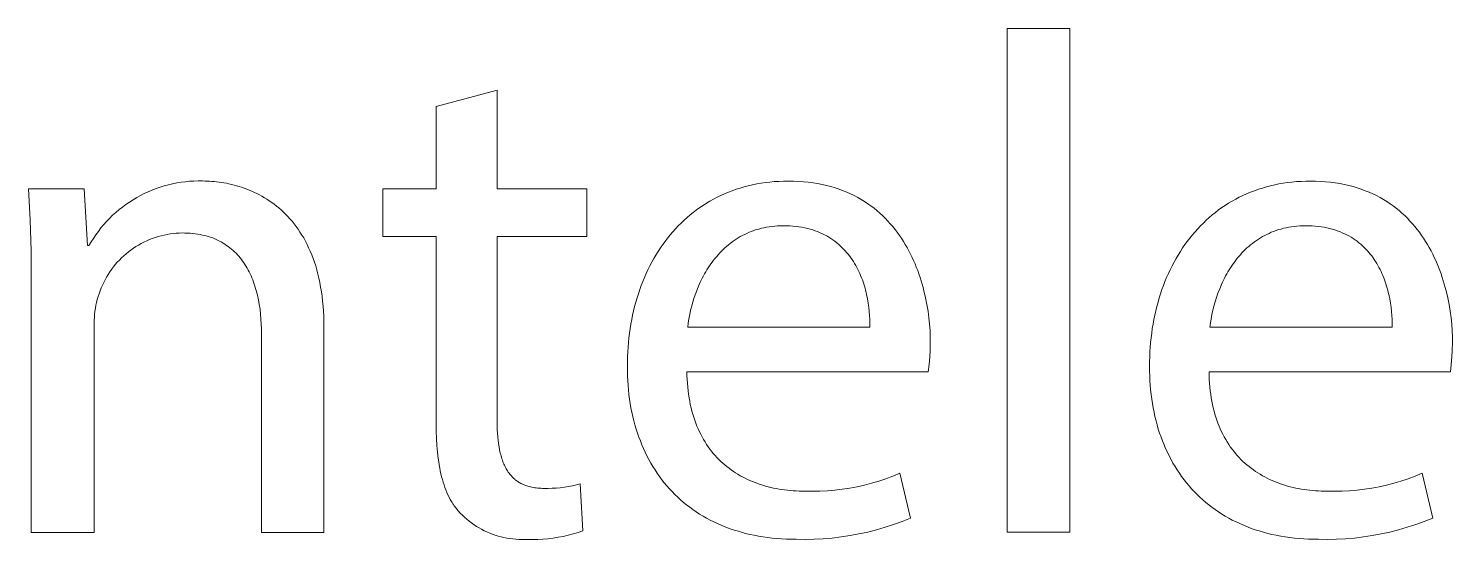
# Model space of a CAD drawing. Header units: millimetres. Extents: x -1480 to 5249, y -840 to 3860.
# Drawn here: x 4427.8 to 4562.9, y -728.3 to -679.8 of the extents above; entities that cross this region are included whole.
import ezdxf

# ---------------------------------------------------------------- set-up
doc = ezdxf.new("R2010")
doc.units = ezdxf.units.MM
doc.header["$MEASUREMENT"] = 0
doc.layers.add('Domyślny', color=7, linetype='Continuous', true_color=0x000000)

msp = doc.modelspace()

# ---------------------------------------------------------------- linework, layer by layer
at = {"layer": 'Domyślny', "color": 18, "lineweight": 15, "true_color": 0x000000}
for p, q in [((4520.69, -679.78), (4526.63, -679.78)), ((4520.69, -727.61), (4520.69, -679.78)), ((4526.63, -679.78), (4526.63, -727.61)), ((4466.53, -687.19), (4472.31, -685.65)), ((4472.31, -685.65), (4472.31, -695.01)), ((4466.53, -695.01), (4466.53, -687.19)), ((4441.92, -694.45), (4442.32, -694.38)), ((4442.32, -694.38), (4442.73, -694.33)), ((4442.73, -694.33), (4443.13, -694.29)), ((4443.13, -694.29), (4443.54, -694.27)), ((4443.54, -694.27), (4443.95, -694.26)), ((4443.95, -694.26), (4444.35, -694.26)), ((4444.35, -694.26), (4444.57, -694.27)), ((4444.57, -694.27), (4444.79, -694.27)), ((4444.79, -694.27), (4445.01, -694.28)), ((4445.01, -694.28), (4445.23, -694.3)), ((4445.23, -694.3), (4445.46, -694.32)), ((4445.46, -694.32), (4445.68, -694.34)), ((4445.68, -694.34), (4445.92, -694.37)), ((4445.92, -694.37), (4446.15, -694.4)), ((4446.15, -694.4), (4446.38, -694.44)), ((4497.76, -694.41), (4498.18, -694.36)), ((4498.18, -694.36), (4498.6, -694.32)), ((4498.6, -694.32), (4499.03, -694.3)), ((4499.03, -694.3), (4499.47, -694.28)), ((4499.47, -694.28), (4499.91, -694.27)), ((4499.91, -694.27), (4500.41, -694.28)), ((4500.41, -694.28), (4500.89, -694.3)), ((4500.89, -694.3), (4501.36, -694.33)), ((4501.36, -694.33), (4501.82, -694.38)), ((4501.82, -694.38), (4502.27, -694.44)), ((4547.29, -694.41), (4547.71, -694.36)), ((4547.71, -694.36), (4548.14, -694.32)), ((4548.14, -694.32), (4548.57, -694.3)), ((4548.57, -694.3), (4549.01, -694.28)), ((4549.01, -694.28), (4549.45, -694.27)), ((4549.45, -694.27), (4549.95, -694.28)), ((4549.95, -694.28), (4550.43, -694.3)), ((4550.43, -694.3), (4550.9, -694.33)), ((4550.9, -694.33), (4551.36, -694.38)), ((4551.36, -694.38), (4551.81, -694.44)), ((4428.01, -697.95), (4427.84, -695)), ((4427.84, -695), (4433.11, -695)), ((4433.11, -695), (4433.44, -700.4)), ((4438.11, -695.83), (4438.47, -695.64)), ((4438.47, -695.64), (4438.83, -695.45)), ((4438.83, -695.45), (4439.2, -695.28)), ((4439.2, -695.28), (4439.58, -695.12)), ((4439.58, -695.12), (4439.96, -694.98)), ((4439.96, -694.98), (4440.34, -694.85)), ((4440.34, -694.85), (4440.73, -694.73)), ((4440.73, -694.73), (4441.13, -694.62)), ((4441.13, -694.62), (4441.52, -694.53)), ((4441.52, -694.53), (4441.92, -694.45)), ((4446.38, -694.44), (4446.62, -694.48)), ((4446.62, -694.48), (4446.86, -694.53)), ((4446.86, -694.53), (4447.1, -694.59)), ((4447.1, -694.59), (4447.34, -694.65)), ((4447.34, -694.65), (4447.58, -694.71)), ((4447.58, -694.71), (4447.82, -694.78)), ((4447.82, -694.78), (4448.06, -694.86)), ((4448.06, -694.86), (4448.31, -694.95)), ((4448.31, -694.95), (4448.55, -695.03)), ((4448.55, -695.03), (4448.79, -695.13)), ((4448.79, -695.13), (4449.03, -695.23)), ((4449.03, -695.23), (4449.27, -695.34)), ((4449.27, -695.34), (4449.51, -695.46)), ((4449.51, -695.46), (4449.75, -695.58)), ((4449.75, -695.58), (4449.99, -695.71)), ((4449.99, -695.71), (4450.22, -695.85)), ((4461.46, -699.52), (4461.46, -695.01)), ((4461.46, -695.01), (4466.53, -695.01)), ((4472.31, -695.01), (4480.8, -695.01)), ((4480.8, -695.01), (4480.8, -699.52)), ((4493.17, -695.81), (4493.52, -695.64)), ((4493.52, -695.64), (4493.88, -695.48)), ((4493.88, -695.48), (4494.24, -695.33)), ((4494.24, -695.33), (4494.6, -695.18)), ((4494.6, -695.18), (4494.98, -695.05)), ((4494.98, -695.05), (4495.36, -694.93)), ((4495.36, -694.93), (4495.74, -694.82)), ((4495.74, -694.82), (4496.13, -694.72)), ((4496.13, -694.72), (4496.53, -694.63)), ((4496.53, -694.63), (4496.93, -694.54)), ((4496.93, -694.54), (4497.34, -694.47)), ((4497.34, -694.47), (4497.76, -694.41)), ((4502.27, -694.44), (4502.71, -694.51)), ((4502.71, -694.51), (4503.14, -694.59)), ((4503.14, -694.59), (4503.55, -694.69)), ((4503.55, -694.69), (4503.96, -694.79)), ((4503.96, -694.79), (4504.36, -694.91)), ((4504.36, -694.91), (4504.74, -695.04)), ((4504.74, -695.04), (4505.12, -695.18)), ((4505.12, -695.18), (4505.48, -695.33)), ((4505.48, -695.33), (4505.84, -695.48)), ((4505.84, -695.48), (4506.18, -695.65)), ((4506.18, -695.65), (4506.52, -695.83)), ((4542.71, -695.81), (4543.06, -695.64)), ((4543.06, -695.64), (4543.41, -695.48)), ((4543.41, -695.48), (4543.78, -695.33)), ((4543.78, -695.33), (4544.14, -695.18)), ((4544.14, -695.18), (4544.52, -695.05)), ((4544.52, -695.05), (4544.9, -694.93)), ((4544.9, -694.93), (4545.28, -694.82)), ((4545.28, -694.82), (4545.67, -694.72)), ((4545.67, -694.72), (4546.07, -694.63)), ((4546.07, -694.63), (4546.47, -694.54)), ((4546.47, -694.54), (4546.88, -694.47)), ((4546.88, -694.47), (4547.29, -694.41)), ((4551.81, -694.44), (4552.25, -694.51)), ((4552.25, -694.51), (4552.68, -694.59)), ((4552.68, -694.59), (4553.09, -694.69)), ((4553.09, -694.69), (4553.5, -694.79)), ((4553.5, -694.79), (4553.9, -694.91)), ((4553.9, -694.91), (4554.28, -695.04)), ((4554.28, -695.04), (4554.66, -695.18)), ((4554.66, -695.18), (4555.02, -695.33)), ((4555.02, -695.33), (4555.38, -695.48)), ((4555.38, -695.48), (4555.72, -695.65)), ((4555.72, -695.65), (4556.06, -695.83)), ((4436.12, -697.25), (4436.43, -696.98)), ((4436.43, -696.98), (4436.75, -696.73)), ((4436.75, -696.73), (4437.08, -696.49)), ((4437.08, -696.49), (4437.42, -696.26)), ((4437.42, -696.26), (4437.76, -696.04)), ((4437.76, -696.04), (4438.11, -695.83)), ((4450.22, -695.85), (4450.46, -695.99)), ((4450.46, -695.99), (4450.69, -696.14)), ((4450.69, -696.14), (4450.92, -696.3)), ((4450.92, -696.3), (4451.15, -696.47)), ((4451.15, -696.47), (4451.37, -696.64)), ((4451.37, -696.64), (4451.59, -696.82)), ((4451.59, -696.82), (4451.81, -697.01)), ((4451.81, -697.01), (4452.03, -697.21)), ((4490.91, -697.24), (4491.21, -697.01)), ((4491.21, -697.01), (4491.52, -696.79)), ((4491.52, -696.79), (4491.84, -696.58)), ((4491.84, -696.58), (4492.16, -696.37)), ((4492.16, -696.37), (4492.49, -696.17)), ((4492.49, -696.17), (4492.83, -695.99)), ((4492.83, -695.99), (4493.17, -695.81)), ((4506.52, -695.83), (4506.85, -696.02)), ((4506.85, -696.02), (4507.16, -696.21)), ((4507.16, -696.21), (4507.47, -696.42)), ((4507.47, -696.42), (4507.77, -696.63)), ((4507.77, -696.63), (4508.06, -696.85)), ((4508.06, -696.85), (4508.34, -697.07)), ((4508.34, -697.07), (4508.61, -697.31)), ((4540.45, -697.24), (4540.75, -697.01)), ((4540.75, -697.01), (4541.06, -696.79)), ((4541.06, -696.79), (4541.38, -696.58)), ((4541.38, -696.58), (4541.7, -696.37)), ((4541.7, -696.37), (4542.03, -696.17)), ((4542.03, -696.17), (4542.37, -695.99)), ((4542.37, -695.99), (4542.71, -695.81)), ((4556.06, -695.83), (4556.38, -696.02)), ((4556.38, -696.02), (4556.7, -696.21)), ((4556.7, -696.21), (4557.01, -696.42)), ((4557.01, -696.42), (4557.31, -696.63)), ((4557.31, -696.63), (4557.59, -696.85)), ((4557.59, -696.85), (4557.87, -697.07)), ((4557.87, -697.07), (4558.14, -697.31)), ((4428.1, -700.9), (4428.01, -697.95)), ((4434.72, -698.72), (4434.98, -698.4)), ((4434.98, -698.4), (4435.25, -698.1)), ((4435.25, -698.1), (4435.53, -697.81)), ((4435.53, -697.81), (4435.82, -697.52)), ((4435.82, -697.52), (4436.12, -697.25)), ((4452.03, -697.21), (4452.24, -697.42)), ((4452.24, -697.42), (4452.44, -697.63)), ((4452.44, -697.63), (4452.65, -697.86)), ((4452.65, -697.86), (4452.85, -698.09)), ((4452.85, -698.09), (4453.04, -698.33)), ((4453.04, -698.33), (4453.23, -698.58)), ((4489.49, -698.52), (4489.76, -698.25)), ((4489.76, -698.25), (4490.04, -697.99)), ((4490.04, -697.99), (4490.32, -697.73)), ((4490.32, -697.73), (4490.61, -697.48)), ((4490.61, -697.48), (4490.91, -697.24)), ((4508.61, -697.31), (4508.87, -697.55)), ((4508.87, -697.55), (4509.12, -697.8)), ((4509.12, -697.8), (4509.37, -698.06)), ((4509.37, -698.06), (4509.6, -698.32)), ((4509.6, -698.32), (4509.83, -698.58)), ((4539.03, -698.52), (4539.3, -698.25)), ((4539.3, -698.25), (4539.58, -697.99)), ((4539.58, -697.99), (4539.86, -697.73)), ((4539.86, -697.73), (4540.15, -697.48)), ((4540.15, -697.48), (4540.45, -697.24)), ((4558.14, -697.31), (4558.41, -697.55)), ((4558.41, -697.55), (4558.66, -697.8)), ((4558.66, -697.8), (4558.9, -698.06)), ((4558.9, -698.06), (4559.14, -698.32)), ((4559.14, -698.32), (4559.37, -698.58)), ((4433.78, -700.05), (4434, -699.71)), ((4434, -699.71), (4434.23, -699.37)), ((4434.23, -699.37), (4434.47, -699.04)), ((4434.47, -699.04), (4434.72, -698.72)), ((4439.59, -699.72), (4439.32, -699.83)), ((4439.87, -699.62), (4439.59, -699.72)), ((4440.14, -699.54), (4439.87, -699.62)), ((4440.42, -699.46), (4440.14, -699.54)), ((4440.7, -699.39), (4440.42, -699.46)), ((4440.99, -699.33), (4440.7, -699.39)), ((4441.27, -699.29), (4440.99, -699.33)), ((4441.56, -699.25), (4441.27, -699.29)), ((4441.85, -699.22), (4441.56, -699.25)), ((4442.14, -699.2), (4441.85, -699.22)), ((4442.43, -699.19), (4442.14, -699.2)), ((4442.69, -699.2), (4442.43, -699.19)), ((4442.94, -699.21), (4442.69, -699.2)), ((4443.19, -699.22), (4442.94, -699.21)), ((4443.43, -699.24), (4443.19, -699.22)), ((4443.67, -699.27), (4443.43, -699.24)), ((4443.9, -699.31), (4443.67, -699.27)), ((4444.12, -699.35), (4443.9, -699.31)), ((4444.35, -699.39), (4444.12, -699.35)), ((4444.56, -699.44), (4444.35, -699.39)), ((4444.78, -699.5), (4444.56, -699.44)), ((4444.98, -699.56), (4444.78, -699.5)), ((4445.19, -699.63), (4444.98, -699.56)), ((4445.38, -699.7), (4445.19, -699.63)), ((4445.58, -699.78), (4445.38, -699.7)), ((4445.76, -699.87), (4445.58, -699.78)), ((4453.23, -698.58), (4453.42, -698.84)), ((4453.42, -698.84), (4453.6, -699.11)), ((4453.6, -699.11), (4453.78, -699.39)), ((4453.78, -699.39), (4453.95, -699.67)), ((4453.95, -699.67), (4454.11, -699.97)), ((4466.53, -699.52), (4461.46, -699.52)), ((4466.53, -717.31), (4466.53, -699.52)), ((4480.8, -699.52), (4472.31, -699.52)), ((4472.31, -699.52), (4472.31, -717.11)), ((4488.24, -699.99), (4488.48, -699.68)), ((4488.48, -699.68), (4488.72, -699.38)), ((4488.72, -699.38), (4488.97, -699.09)), ((4488.97, -699.09), (4489.23, -698.8)), ((4489.23, -698.8), (4489.49, -698.52)), ((4494.98, -699.78), (4494.79, -699.91)), ((4495.17, -699.66), (4494.98, -699.78)), ((4495.37, -699.54), (4495.17, -699.66)), ((4495.58, -699.43), (4495.37, -699.54)), ((4495.79, -699.33), (4495.58, -699.43)), ((4496, -699.23), (4495.79, -699.33)), ((4496.21, -699.13), (4496, -699.23)), ((4496.44, -699.04), (4496.21, -699.13)), ((4496.66, -698.96), (4496.44, -699.04)), ((4496.89, -698.88), (4496.66, -698.96)), ((4497.13, -698.82), (4496.89, -698.88)), ((4497.37, -698.75), (4497.13, -698.82)), ((4497.61, -698.7), (4497.37, -698.75)), ((4497.86, -698.65), (4497.61, -698.7)), ((4498.12, -698.61), (4497.86, -698.65)), ((4498.38, -698.57), (4498.12, -698.61)), ((4498.64, -698.54), (4498.38, -698.57)), ((4498.91, -698.52), (4498.64, -698.54)), ((4499.19, -698.51), (4498.91, -698.52)), ((4499.47, -698.51), (4499.19, -698.51)), ((4499.77, -698.51), (4499.47, -698.51)), ((4500.08, -698.52), (4499.77, -698.51)), ((4500.37, -698.55), (4500.08, -698.52)), ((4500.66, -698.57), (4500.37, -698.55)), ((4500.94, -698.61), (4500.66, -698.57)), ((4501.21, -698.66), (4500.94, -698.61)), ((4501.48, -698.71), (4501.21, -698.66)), ((4501.74, -698.77), (4501.48, -698.71)), ((4501.99, -698.83), (4501.74, -698.77)), ((4502.24, -698.91), (4501.99, -698.83)), ((4502.48, -698.99), (4502.24, -698.91)), ((4502.71, -699.07), (4502.48, -698.99)), ((4502.94, -699.17), (4502.71, -699.07)), ((4503.16, -699.27), (4502.94, -699.17)), ((4503.37, -699.37), (4503.16, -699.27)), ((4503.58, -699.48), (4503.37, -699.37)), ((4503.78, -699.6), (4503.58, -699.48)), ((4503.97, -699.72), (4503.78, -699.6)), ((4504.16, -699.85), (4503.97, -699.72)), ((4509.83, -698.58), (4510.05, -698.86)), ((4510.05, -698.86), (4510.26, -699.13)), ((4510.26, -699.13), (4510.46, -699.42)), ((4510.46, -699.42), (4510.66, -699.7)), ((4510.66, -699.7), (4510.84, -700)), ((4537.78, -699.99), (4538.02, -699.68)), ((4538.02, -699.68), (4538.26, -699.38)), ((4538.26, -699.38), (4538.51, -699.09)), ((4538.51, -699.09), (4538.77, -698.8)), ((4538.77, -698.8), (4539.03, -698.52)), ((4544.52, -699.78), (4544.33, -699.91)), ((4544.71, -699.66), (4544.52, -699.78)), ((4544.91, -699.54), (4544.71, -699.66)), ((4545.12, -699.43), (4544.91, -699.54)), ((4545.32, -699.33), (4545.12, -699.43)), ((4545.54, -699.23), (4545.32, -699.33)), ((4545.75, -699.13), (4545.54, -699.23)), ((4545.97, -699.04), (4545.75, -699.13)), ((4546.2, -698.96), (4545.97, -699.04)), ((4546.43, -698.88), (4546.2, -698.96)), ((4546.67, -698.82), (4546.43, -698.88)), ((4546.91, -698.75), (4546.67, -698.82)), ((4547.15, -698.7), (4546.91, -698.75)), ((4547.4, -698.65), (4547.15, -698.7)), ((4547.66, -698.61), (4547.4, -698.65)), ((4547.92, -698.57), (4547.66, -698.61)), ((4548.18, -698.54), (4547.92, -698.57)), ((4548.45, -698.52), (4548.18, -698.54)), ((4548.72, -698.51), (4548.45, -698.52)), ((4549, -698.51), (4548.72, -698.51)), ((4549.31, -698.51), (4549, -698.51)), ((4549.61, -698.52), (4549.31, -698.51)), ((4549.91, -698.55), (4549.61, -698.52)), ((4550.2, -698.57), (4549.91, -698.55)), ((4550.48, -698.61), (4550.2, -698.57)), ((4550.75, -698.66), (4550.48, -698.61)), ((4551.02, -698.71), (4550.75, -698.66)), ((4551.28, -698.77), (4551.02, -698.71)), ((4551.53, -698.83), (4551.28, -698.77)), ((4551.78, -698.91), (4551.53, -698.83)), ((4552.01, -698.99), (4551.78, -698.91)), ((4552.25, -699.07), (4552.01, -698.99)), ((4552.47, -699.17), (4552.25, -699.07)), ((4552.69, -699.27), (4552.47, -699.17)), ((4552.91, -699.37), (4552.69, -699.27)), ((4553.11, -699.48), (4552.91, -699.37)), ((4553.32, -699.6), (4553.11, -699.48)), ((4553.51, -699.72), (4553.32, -699.6)), ((4553.7, -699.85), (4553.51, -699.72)), ((4559.37, -698.58), (4559.59, -698.86)), ((4559.59, -698.86), (4559.8, -699.13)), ((4559.8, -699.13), (4560, -699.42)), ((4560, -699.42), (4560.2, -699.7)), ((4560.2, -699.7), (4560.38, -700)), ((4428.11, -703.85), (4428.1, -700.9)), ((4433.44, -700.4), (4433.58, -700.4)), ((4433.58, -700.4), (4433.78, -700.05)), ((4437.33, -700.99), (4437.1, -701.17)), ((4437.56, -700.82), (4437.33, -700.99)), ((4437.8, -700.65), (4437.56, -700.82)), ((4438.04, -700.49), (4437.8, -700.65)), ((4438.29, -700.34), (4438.04, -700.49)), ((4438.54, -700.2), (4438.29, -700.34)), ((4438.8, -700.07), (4438.54, -700.2)), ((4439.06, -699.94), (4438.8, -700.07)), ((4439.32, -699.83), (4439.06, -699.94)), ((4445.95, -699.96), (4445.76, -699.87)), ((4446.13, -700.05), (4445.95, -699.96)), ((4446.3, -700.15), (4446.13, -700.05)), ((4446.47, -700.26), (4446.3, -700.15)), ((4446.64, -700.37), (4446.47, -700.26)), ((4446.8, -700.48), (4446.64, -700.37)), ((4446.95, -700.6), (4446.8, -700.48)), ((4447.1, -700.72), (4446.95, -700.6)), ((4447.25, -700.85), (4447.1, -700.72)), ((4447.39, -700.99), (4447.25, -700.85)), ((4447.53, -701.12), (4447.39, -700.99)), ((4447.67, -701.27), (4447.53, -701.12)), ((4454.11, -699.97), (4454.27, -700.28)), ((4454.27, -700.28), (4454.42, -700.6)), ((4454.42, -700.6), (4454.57, -700.92)), ((4454.57, -700.92), (4454.71, -701.26)), ((4487.37, -701.29), (4487.58, -700.95)), ((4487.58, -700.95), (4487.79, -700.62)), ((4487.79, -700.62), (4488.01, -700.3)), ((4488.01, -700.3), (4488.24, -699.99)), ((4493.43, -701.09), (4493.27, -701.26)), ((4493.58, -700.93), (4493.43, -701.09)), ((4493.74, -700.77), (4493.58, -700.93)), ((4493.91, -700.62), (4493.74, -700.77)), ((4494.07, -700.47), (4493.91, -700.62)), ((4494.25, -700.32), (4494.07, -700.47)), ((4494.42, -700.18), (4494.25, -700.32)), ((4494.6, -700.04), (4494.42, -700.18)), ((4494.79, -699.91), (4494.6, -700.04)), ((4504.34, -699.98), (4504.16, -699.85)), ((4504.52, -700.12), (4504.34, -699.98)), ((4504.69, -700.26), (4504.52, -700.12)), ((4504.86, -700.41), (4504.69, -700.26)), ((4505.02, -700.56), (4504.86, -700.41)), ((4505.17, -700.72), (4505.02, -700.56)), ((4505.32, -700.88), (4505.17, -700.72)), ((4505.46, -701.04), (4505.32, -700.88)), ((4505.6, -701.21), (4505.46, -701.04)), ((4510.84, -700), (4511.02, -700.29)), ((4511.02, -700.29), (4511.2, -700.59)), ((4511.2, -700.59), (4511.36, -700.89)), ((4511.36, -700.89), (4511.52, -701.2)), ((4536.91, -701.29), (4537.12, -700.95)), ((4537.12, -700.95), (4537.33, -700.62)), ((4537.33, -700.62), (4537.55, -700.3)), ((4537.55, -700.3), (4537.78, -699.99)), ((4542.96, -701.09), (4542.81, -701.26)), ((4543.12, -700.93), (4542.96, -701.09)), ((4543.28, -700.77), (4543.12, -700.93)), ((4543.44, -700.62), (4543.28, -700.77)), ((4543.61, -700.47), (4543.44, -700.62)), ((4543.78, -700.32), (4543.61, -700.47)), ((4543.96, -700.18), (4543.78, -700.32)), ((4544.14, -700.04), (4543.96, -700.18)), ((4544.33, -699.91), (4544.14, -700.04)), ((4553.88, -699.98), (4553.7, -699.85)), ((4554.06, -700.12), (4553.88, -699.98)), ((4554.23, -700.26), (4554.06, -700.12)), ((4554.4, -700.41), (4554.23, -700.26)), ((4554.56, -700.56), (4554.4, -700.41)), ((4554.71, -700.72), (4554.56, -700.56)), ((4554.86, -700.88), (4554.71, -700.72)), ((4555, -701.04), (4554.86, -700.88)), ((4555.14, -701.21), (4555, -701.04)), ((4560.38, -700), (4560.56, -700.29)), ((4560.56, -700.29), (4560.73, -700.59)), ((4560.73, -700.59), (4560.9, -700.89)), ((4560.9, -700.89), (4561.06, -701.2)), ((4435.9, -702.42), (4435.72, -702.66)), ((4436.08, -702.2), (4435.9, -702.42)), ((4436.27, -701.98), (4436.08, -702.2)), ((4436.47, -701.77), (4436.27, -701.98)), ((4436.67, -701.56), (4436.47, -701.77)), ((4436.88, -701.36), (4436.67, -701.56)), ((4437.1, -701.17), (4436.88, -701.36)), ((4447.8, -701.41), (4447.67, -701.27)), ((4447.92, -701.56), (4447.8, -701.41)), ((4448.04, -701.72), (4447.92, -701.56)), ((4448.16, -701.87), (4448.04, -701.72)), ((4448.28, -702.04), (4448.16, -701.87)), ((4448.38, -702.2), (4448.28, -702.04)), ((4448.49, -702.37), (4448.38, -702.2)), ((4448.59, -702.55), (4448.49, -702.37)), ((4454.71, -701.26), (4454.84, -701.61)), ((4454.84, -701.61), (4454.97, -701.96)), ((4454.97, -701.96), (4455.09, -702.33)), ((4455.09, -702.33), (4455.2, -702.71)), ((4486.61, -702.69), (4486.79, -702.33)), ((4486.79, -702.33), (4486.98, -701.97)), ((4486.98, -701.97), (4487.17, -701.63)), ((4487.17, -701.63), (4487.37, -701.29)), ((4492.45, -702.32), (4492.33, -702.51)), ((4492.58, -702.14), (4492.45, -702.32)), ((4492.71, -701.96), (4492.58, -702.14)), ((4492.84, -701.78), (4492.71, -701.96)), ((4492.98, -701.6), (4492.84, -701.78)), ((4493.13, -701.43), (4492.98, -701.6)), ((4493.27, -701.26), (4493.13, -701.43)), ((4505.74, -701.38), (4505.6, -701.21)), ((4505.86, -701.56), (4505.74, -701.38)), ((4505.99, -701.73), (4505.86, -701.56)), ((4506.1, -701.91), (4505.99, -701.73)), ((4506.22, -702.1), (4506.1, -701.91)), ((4506.32, -702.28), (4506.22, -702.1)), ((4506.43, -702.47), (4506.32, -702.28)), ((4506.52, -702.66), (4506.43, -702.47)), ((4511.52, -701.2), (4511.67, -701.51)), ((4511.67, -701.51), (4511.81, -701.82)), ((4511.81, -701.82), (4511.95, -702.14)), ((4511.95, -702.14), (4512.07, -702.45)), ((4512.07, -702.45), (4512.2, -702.77)), ((4536.15, -702.69), (4536.33, -702.33)), ((4536.33, -702.33), (4536.52, -701.97)), ((4536.52, -701.97), (4536.71, -701.63)), ((4536.71, -701.63), (4536.91, -701.29)), ((4541.99, -702.32), (4541.87, -702.51)), ((4542.12, -702.14), (4541.99, -702.32)), ((4542.25, -701.96), (4542.12, -702.14)), ((4542.38, -701.78), (4542.25, -701.96)), ((4542.52, -701.6), (4542.38, -701.78)), ((4542.67, -701.43), (4542.52, -701.6)), ((4542.81, -701.26), (4542.67, -701.43)), ((4555.27, -701.38), (4555.14, -701.21)), ((4555.4, -701.56), (4555.27, -701.38)), ((4555.52, -701.73), (4555.4, -701.56)), ((4555.64, -701.91), (4555.52, -701.73)), ((4555.75, -702.1), (4555.64, -701.91)), ((4555.86, -702.28), (4555.75, -702.1)), ((4555.96, -702.47), (4555.86, -702.28)), ((4556.06, -702.66), (4555.96, -702.47)), ((4561.06, -701.2), (4561.21, -701.51)), ((4561.21, -701.51), (4561.35, -701.82)), ((4561.35, -701.82), (4561.48, -702.14)), ((4561.48, -702.14), (4561.61, -702.45)), ((4561.61, -702.45), (4561.74, -702.77)), ((4428.11, -727.63), (4428.11, -703.85)), ((4435.11, -703.64), (4434.98, -703.89)), ((4435.25, -703.38), (4435.11, -703.64)), ((4435.4, -703.14), (4435.25, -703.38)), ((4435.56, -702.89), (4435.4, -703.14)), ((4435.72, -702.66), (4435.56, -702.89)), ((4448.69, -702.72), (4448.59, -702.55)), ((4448.78, -702.9), (4448.69, -702.72)), ((4448.87, -703.09), (4448.78, -702.9)), ((4448.96, -703.27), (4448.87, -703.09)), ((4449.04, -703.47), (4448.96, -703.27)), ((4449.12, -703.66), (4449.04, -703.47)), ((4449.19, -703.86), (4449.12, -703.66)), ((4449.26, -704.06), (4449.19, -703.86)), ((4455.2, -702.71), (4455.3, -703.1)), ((4455.3, -703.1), (4455.4, -703.5)), ((4455.4, -703.5), (4455.48, -703.91)), ((4485.98, -704.18), (4486.13, -703.8)), ((4486.13, -703.8), (4486.28, -703.42)), ((4486.28, -703.42), (4486.44, -703.05)), ((4486.44, -703.05), (4486.61, -702.69)), ((4491.67, -703.68), (4491.58, -703.88)), ((4491.77, -703.48), (4491.67, -703.68)), ((4491.88, -703.28), (4491.77, -703.48)), ((4491.98, -703.09), (4491.88, -703.28)), ((4492.09, -702.89), (4491.98, -703.09)), ((4492.21, -702.7), (4492.09, -702.89)), ((4492.33, -702.51), (4492.21, -702.7)), ((4506.62, -702.85), (4506.52, -702.66)), ((4506.71, -703.05), (4506.62, -702.85)), ((4506.79, -703.24), (4506.71, -703.05)), ((4506.87, -703.44), (4506.79, -703.24)), ((4506.95, -703.64), (4506.87, -703.44)), ((4507.02, -703.84), (4506.95, -703.64)), ((4507.09, -704.04), (4507.02, -703.84)), ((4512.2, -702.77), (4512.31, -703.09)), ((4512.31, -703.09), (4512.42, -703.41)), ((4512.42, -703.41), (4512.52, -703.73)), ((4512.52, -703.73), (4512.62, -704.05)), ((4535.52, -704.18), (4535.66, -703.8)), ((4535.66, -703.8), (4535.82, -703.42)), ((4535.82, -703.42), (4535.98, -703.05)), ((4535.98, -703.05), (4536.15, -702.69)), ((4541.21, -703.68), (4541.12, -703.88)), ((4541.31, -703.48), (4541.21, -703.68)), ((4541.41, -703.28), (4541.31, -703.48)), ((4541.52, -703.09), (4541.41, -703.28)), ((4541.63, -702.89), (4541.52, -703.09)), ((4541.75, -702.7), (4541.63, -702.89)), ((4541.87, -702.51), (4541.75, -702.7)), ((4556.16, -702.85), (4556.06, -702.66)), ((4556.24, -703.05), (4556.16, -702.85)), ((4556.33, -703.24), (4556.24, -703.05)), ((4556.41, -703.44), (4556.33, -703.24)), ((4556.48, -703.64), (4556.41, -703.44)), ((4556.56, -703.84), (4556.48, -703.64)), ((4556.62, -704.04), (4556.56, -703.84)), ((4561.74, -702.77), (4561.85, -703.09)), ((4561.85, -703.09), (4561.96, -703.41)), ((4561.96, -703.41), (4562.06, -703.73)), ((4562.06, -703.73), (4562.16, -704.05)), ((4434.54, -704.97), (4434.45, -705.24)), ((4434.63, -704.69), (4434.54, -704.97)), ((4434.74, -704.42), (4434.63, -704.69)), ((4434.85, -704.16), (4434.74, -704.42)), ((4434.98, -703.89), (4434.85, -704.16)), ((4449.33, -704.26), (4449.26, -704.06)), ((4449.39, -704.47), (4449.33, -704.26)), ((4449.45, -704.67), (4449.39, -704.47)), ((4449.51, -704.89), (4449.45, -704.67)), ((4449.56, -705.1), (4449.51, -704.89)), ((4449.66, -705.54), (4449.56, -705.1)), ((4455.48, -703.91), (4455.56, -704.33)), ((4455.56, -704.33), (4455.63, -704.77)), ((4455.63, -704.77), (4455.69, -705.21)), ((4485.58, -705.36), (4485.7, -704.96)), ((4485.7, -704.96), (4485.84, -704.57)), ((4485.84, -704.57), (4485.98, -704.18)), ((4491.15, -704.9), (4491.01, -705.31)), ((4491.31, -704.49), (4491.15, -704.9)), ((4491.48, -704.08), (4491.31, -704.49)), ((4491.58, -703.88), (4491.48, -704.08)), ((4507.15, -704.24), (4507.09, -704.04)), ((4507.21, -704.44), (4507.15, -704.24)), ((4507.26, -704.64), (4507.21, -704.44)), ((4507.31, -704.85), (4507.26, -704.64)), ((4507.36, -705.05), (4507.31, -704.85)), ((4507.44, -705.45), (4507.36, -705.05)), ((4512.62, -704.05), (4512.71, -704.38)), ((4512.71, -704.38), (4512.79, -704.7)), ((4512.79, -704.7), (4512.94, -705.34)), ((4535.12, -705.36), (4535.24, -704.96)), ((4535.24, -704.96), (4535.37, -704.57)), ((4535.37, -704.57), (4535.52, -704.18)), ((4540.69, -704.9), (4540.55, -705.31)), ((4540.85, -704.49), (4540.69, -704.9)), ((4541.02, -704.08), (4540.85, -704.49)), ((4541.12, -703.88), (4541.02, -704.08)), ((4556.69, -704.24), (4556.62, -704.04)), ((4556.75, -704.44), (4556.69, -704.24)), ((4556.8, -704.64), (4556.75, -704.44)), ((4556.85, -704.85), (4556.8, -704.64)), ((4556.9, -705.05), (4556.85, -704.85)), ((4556.98, -705.45), (4556.9, -705.05)), ((4562.16, -704.05), (4562.25, -704.38)), ((4562.25, -704.38), (4562.33, -704.7)), ((4562.33, -704.7), (4562.48, -705.34)), ((4434.19, -706.34), (4434.15, -706.62)), ((4434.24, -706.06), (4434.19, -706.34)), ((4434.3, -705.79), (4434.24, -706.06)), ((4434.37, -705.51), (4434.3, -705.79)), ((4434.45, -705.24), (4434.37, -705.51)), ((4449.74, -705.98), (4449.66, -705.54)), ((4449.81, -706.44), (4449.74, -705.98)), ((4449.86, -706.9), (4449.81, -706.44)), ((4455.69, -705.21), (4455.75, -705.67)), ((4455.75, -705.67), (4455.79, -706.14)), ((4455.79, -706.14), (4455.83, -706.62)), ((4485.25, -706.59), (4485.35, -706.17)), ((4485.35, -706.17), (4485.46, -705.76)), ((4485.46, -705.76), (4485.58, -705.36)), ((4490.66, -706.54), (4490.58, -706.95)), ((4490.76, -706.13), (4490.66, -706.54)), ((4490.88, -705.72), (4490.76, -706.13)), ((4491.01, -705.31), (4490.88, -705.72)), ((4507.51, -705.85), (4507.44, -705.45)), ((4507.57, -706.25), (4507.51, -705.85)), ((4507.61, -706.65), (4507.57, -706.25)), ((4512.94, -705.34), (4513.07, -705.98)), ((4513.07, -705.98), (4513.18, -706.62)), ((4534.79, -706.59), (4534.89, -706.17)), ((4534.89, -706.17), (4535, -705.76)), ((4535, -705.76), (4535.12, -705.36)), ((4540.2, -706.54), (4540.11, -706.95)), ((4540.3, -706.13), (4540.2, -706.54)), ((4540.42, -705.72), (4540.3, -706.13)), ((4540.55, -705.31), (4540.42, -705.72)), ((4557.05, -705.85), (4556.98, -705.45)), ((4557.11, -706.25), (4557.05, -705.85)), ((4557.15, -706.65), (4557.11, -706.25)), ((4562.48, -705.34), (4562.61, -705.98)), ((4562.61, -705.98), (4562.71, -706.62)), ((4434.08, -707.46), (4434.07, -707.74)), ((4434.07, -707.74), (4434.07, -708.02)), ((4434.09, -707.18), (4434.08, -707.46)), ((4434.12, -706.9), (4434.09, -707.18)), ((4434.15, -706.62), (4434.12, -706.9)), ((4449.9, -707.37), (4449.86, -706.9)), ((4449.93, -707.85), (4449.9, -707.37)), ((4449.95, -708.34), (4449.93, -707.85)), ((4455.83, -706.62), (4455.85, -707.11)), ((4455.85, -707.11), (4455.87, -707.62)), ((4455.87, -707.62), (4455.87, -708.13)), ((4484.92, -708.28), (4484.99, -707.85)), ((4484.99, -707.85), (4485.07, -707.42)), ((4485.07, -707.42), (4485.16, -707)), ((4485.16, -707), (4485.25, -706.59)), ((4490.44, -707.75), (4490.39, -708.14)), ((4490.5, -707.35), (4490.44, -707.75)), ((4490.58, -706.95), (4490.5, -707.35)), ((4507.64, -707.03), (4507.61, -706.65)), ((4507.66, -707.41), (4507.64, -707.03)), ((4507.67, -707.78), (4507.66, -707.41)), ((4507.67, -708.14), (4507.67, -707.78)), ((4513.18, -706.62), (4513.26, -707.24)), ((4513.26, -707.24), (4513.32, -707.86)), ((4513.32, -707.86), (4513.37, -708.46)), ((4534.46, -708.28), (4534.53, -707.85)), ((4534.53, -707.85), (4534.61, -707.42)), ((4534.61, -707.42), (4534.69, -707)), ((4534.69, -707), (4534.79, -706.59)), ((4539.98, -707.75), (4539.93, -708.14)), ((4540.04, -707.35), (4539.98, -707.75)), ((4540.11, -706.95), (4540.04, -707.35)), ((4557.18, -707.03), (4557.15, -706.65)), ((4557.2, -707.41), (4557.18, -707.03)), ((4557.21, -707.78), (4557.2, -707.41)), ((4557.2, -708.14), (4557.21, -707.78)), ((4562.71, -706.62), (4562.8, -707.24)), ((4562.8, -707.24), (4562.86, -707.86)), ((4562.86, -707.86), (4562.91, -708.46)), ((4434.07, -708.02), (4434.07, -727.63)), ((4449.96, -708.83), (4449.95, -708.34)), ((4449.96, -727.63), (4449.96, -708.83)), ((4455.87, -708.13), (4455.87, -727.63)), ((4484.76, -709.6), (4484.81, -709.15)), ((4484.81, -709.15), (4484.86, -708.72)), ((4484.86, -708.72), (4484.92, -708.28)), ((4490.39, -708.14), (4507.67, -708.14)), ((4513.37, -708.46), (4513.39, -709.05)), ((4513.39, -709.05), (4513.4, -709.62)), ((4534.3, -709.6), (4534.34, -709.15)), ((4534.34, -709.15), (4534.4, -708.72)), ((4534.4, -708.72), (4534.46, -708.28)), ((4539.93, -708.14), (4557.2, -708.14)), ((4562.91, -708.46), (4562.93, -709.05)), ((4562.93, -709.05), (4562.94, -709.62)), ((4484.67, -710.95), (4484.69, -710.49)), ((4484.69, -710.49), (4484.72, -710.04)), ((4484.72, -710.04), (4484.76, -709.6)), ((4513.38, -710.31), (4513.34, -711)), ((4513.4, -709.62), (4513.38, -710.31)), ((4534.21, -710.95), (4534.23, -710.49)), ((4534.23, -710.49), (4534.26, -710.04)), ((4534.26, -710.04), (4534.3, -709.6)), ((4562.92, -710.31), (4562.88, -711)), ((4562.94, -709.62), (4562.92, -710.31)), ((4484.66, -711.4), (4484.67, -710.95)), ((4484.66, -711.86), (4484.66, -711.4)), ((4484.66, -712.32), (4484.66, -711.86)), ((4513.28, -711.69), (4513.2, -712.38)), ((4513.34, -711), (4513.28, -711.69)), ((4534.19, -711.86), (4534.2, -711.4)), ((4534.2, -712.32), (4534.19, -711.86)), ((4534.2, -711.4), (4534.21, -710.95)), ((4562.82, -711.69), (4562.74, -712.38)), ((4562.88, -711), (4562.82, -711.69)), ((4484.67, -712.77), (4484.66, -712.32)), ((4484.69, -713.22), (4484.67, -712.77)), ((4484.72, -713.66), (4484.69, -713.22)), ((4490.3, -712.38), (4490.31, -712.75)), ((4513.2, -712.38), (4490.3, -712.38)), ((4490.31, -712.75), (4490.33, -713.11)), ((4490.33, -713.11), (4490.35, -713.47)), ((4534.21, -712.77), (4534.2, -712.32)), ((4534.23, -713.22), (4534.21, -712.77)), ((4534.26, -713.66), (4534.23, -713.22)), ((4539.84, -712.38), (4539.85, -712.75)), ((4562.74, -712.38), (4539.84, -712.38)), ((4539.85, -712.75), (4539.86, -713.11)), ((4539.86, -713.11), (4539.89, -713.47)), ((4484.76, -714.1), (4484.72, -713.66)), ((4484.81, -714.53), (4484.76, -714.1)), ((4484.87, -714.96), (4484.81, -714.53)), ((4490.35, -713.47), (4490.38, -713.83)), ((4490.38, -713.83), (4490.42, -714.17)), ((4490.42, -714.17), (4490.46, -714.51)), ((4490.46, -714.51), (4490.51, -714.84)), ((4534.3, -714.1), (4534.26, -713.66)), ((4534.35, -714.53), (4534.3, -714.1)), ((4534.41, -714.96), (4534.35, -714.53)), ((4539.89, -713.47), (4539.92, -713.83)), ((4539.92, -713.83), (4539.96, -714.17)), ((4539.96, -714.17), (4540, -714.51)), ((4540, -714.51), (4540.05, -714.84)), ((4484.93, -715.38), (4484.87, -714.96)), ((4485, -715.8), (4484.93, -715.38)), ((4485.09, -716.21), (4485, -715.8)), ((4490.51, -714.84), (4490.57, -715.17)), ((4490.57, -715.17), (4490.63, -715.49)), ((4490.63, -715.49), (4490.71, -715.8)), ((4490.71, -715.8), (4490.78, -716.1)), ((4534.47, -715.38), (4534.41, -714.96)), ((4534.54, -715.8), (4534.47, -715.38)), ((4534.62, -716.21), (4534.54, -715.8)), ((4540.05, -714.84), (4540.11, -715.17)), ((4540.11, -715.17), (4540.17, -715.49)), ((4540.17, -715.49), (4540.24, -715.8)), ((4540.24, -715.8), (4540.32, -716.1)), ((4466.53, -718.02), (4466.53, -717.31)), ((4472.31, -717.11), (4472.31, -717.48)), ((4485.18, -716.62), (4485.09, -716.21)), ((4485.27, -717.02), (4485.18, -716.62)), ((4485.38, -717.42), (4485.27, -717.02)), ((4490.78, -716.1), (4490.87, -716.4)), ((4490.87, -716.4), (4490.96, -716.69)), ((4490.96, -716.69), (4491.05, -716.98)), ((4491.05, -716.98), (4491.15, -717.26)), ((4491.15, -717.26), (4491.26, -717.53)), ((4534.71, -716.62), (4534.62, -716.21)), ((4534.81, -717.02), (4534.71, -716.62)), ((4534.92, -717.42), (4534.81, -717.02)), ((4540.32, -716.1), (4540.4, -716.4)), ((4540.4, -716.4), (4540.49, -716.69)), ((4540.49, -716.69), (4540.59, -716.98)), ((4540.59, -716.98), (4540.69, -717.26)), ((4540.69, -717.26), (4540.8, -717.53)), ((4466.56, -718.7), (4466.53, -718.02)), ((4466.59, -719.36), (4466.56, -718.7)), ((4472.31, -717.48), (4472.32, -717.84)), ((4472.32, -717.84), (4472.34, -718.19)), ((4472.34, -718.19), (4472.36, -718.54)), ((4472.36, -718.54), (4472.4, -718.87)), ((4485.49, -717.81), (4485.38, -717.42)), ((4485.62, -718.19), (4485.49, -717.81)), ((4485.75, -718.57), (4485.62, -718.19)), ((4485.89, -718.94), (4485.75, -718.57)), ((4491.26, -717.53), (4491.37, -717.8)), ((4491.37, -717.8), (4491.49, -718.06)), ((4491.49, -718.06), (4491.62, -718.31)), ((4491.62, -718.31), (4491.75, -718.56)), ((4491.75, -718.56), (4491.88, -718.8)), ((4535.03, -717.81), (4534.92, -717.42)), ((4535.15, -718.19), (4535.03, -717.81)), ((4535.29, -718.57), (4535.15, -718.19)), ((4535.42, -718.94), (4535.29, -718.57)), ((4540.8, -717.53), (4540.91, -717.8)), ((4540.91, -717.8), (4541.03, -718.06)), ((4541.03, -718.06), (4541.16, -718.31)), ((4541.16, -718.31), (4541.29, -718.56)), ((4541.29, -718.56), (4541.42, -718.8)), ((4466.65, -720.01), (4466.59, -719.36)), ((4466.72, -720.62), (4466.65, -720.01)), ((4472.4, -718.87), (4472.43, -719.19)), ((4472.43, -719.19), (4472.48, -719.5)), ((4472.48, -719.5), (4472.54, -719.8)), ((4472.54, -719.8), (4472.57, -719.94)), ((4472.57, -719.94), (4472.6, -720.09)), ((4486.03, -719.31), (4485.89, -718.94)), ((4486.19, -719.67), (4486.03, -719.31)), ((4486.35, -720.02), (4486.19, -719.67)), ((4486.52, -720.37), (4486.35, -720.02)), ((4491.88, -718.8), (4492.03, -719.04)), ((4492.03, -719.04), (4492.17, -719.27)), ((4492.17, -719.27), (4492.32, -719.49)), ((4492.32, -719.49), (4492.48, -719.71)), ((4492.48, -719.71), (4492.64, -719.92)), ((4492.64, -719.92), (4492.81, -720.12)), ((4535.57, -719.31), (4535.42, -718.94)), ((4535.72, -719.67), (4535.57, -719.31)), ((4535.89, -720.02), (4535.72, -719.67)), ((4536.06, -720.37), (4535.89, -720.02)), ((4541.42, -718.8), (4541.56, -719.04)), ((4541.56, -719.04), (4541.71, -719.27)), ((4541.71, -719.27), (4541.86, -719.49)), ((4541.86, -719.49), (4542.02, -719.71)), ((4542.02, -719.71), (4542.18, -719.92)), ((4542.18, -719.92), (4542.35, -720.12)), ((4466.76, -720.92), (4466.72, -720.62)), ((4466.81, -721.22), (4466.76, -720.92)), ((4466.86, -721.51), (4466.81, -721.22)), ((4472.6, -720.09), (4472.64, -720.23)), ((4472.64, -720.23), (4472.67, -720.36)), ((4472.67, -720.36), (4472.71, -720.5)), ((4472.71, -720.5), (4472.75, -720.63)), ((4472.75, -720.63), (4472.8, -720.76)), ((4472.8, -720.76), (4472.84, -720.88)), ((4472.84, -720.88), (4472.89, -721.01)), ((4472.89, -721.01), (4472.94, -721.13)), ((4472.94, -721.13), (4472.99, -721.25)), ((4472.99, -721.25), (4473.05, -721.36)), ((4473.05, -721.36), (4473.11, -721.47)), ((4486.7, -720.71), (4486.52, -720.37)), ((4486.88, -721.04), (4486.7, -720.71)), ((4487.08, -721.37), (4486.88, -721.04)), ((4487.28, -721.69), (4487.08, -721.37)), ((4492.81, -720.12), (4492.98, -720.32)), ((4492.98, -720.32), (4493.16, -720.51)), ((4493.16, -720.51), (4493.34, -720.7)), ((4493.34, -720.7), (4493.52, -720.88)), ((4493.52, -720.88), (4493.71, -721.05)), ((4493.71, -721.05), (4493.9, -721.22)), ((4493.9, -721.22), (4494.1, -721.38)), ((4494.1, -721.38), (4494.3, -721.54)), ((4536.24, -720.71), (4536.06, -720.37)), ((4536.42, -721.04), (4536.24, -720.71)), ((4536.62, -721.37), (4536.42, -721.04)), ((4536.82, -721.69), (4536.62, -721.37)), ((4542.35, -720.12), (4542.52, -720.32)), ((4542.52, -720.32), (4542.69, -720.51)), ((4542.69, -720.51), (4542.87, -720.7)), ((4542.87, -720.7), (4543.06, -720.88)), ((4543.06, -720.88), (4543.25, -721.05)), ((4543.25, -721.05), (4543.44, -721.22)), ((4543.44, -721.22), (4543.64, -721.38)), ((4543.64, -721.38), (4543.84, -721.54)), ((4466.91, -721.79), (4466.86, -721.51)), ((4466.97, -722.06), (4466.91, -721.79)), ((4467.04, -722.34), (4466.97, -722.06)), ((4467.11, -722.6), (4467.04, -722.34)), ((4467.19, -722.86), (4467.11, -722.6)), ((4473.11, -721.47), (4473.16, -721.58)), ((4473.16, -721.58), (4473.23, -721.69)), ((4473.23, -721.69), (4473.29, -721.79)), ((4473.29, -721.79), (4473.36, -721.89)), ((4473.36, -721.89), (4473.43, -721.99)), ((4473.43, -721.99), (4473.5, -722.08)), ((4473.5, -722.08), (4473.57, -722.17)), ((4473.57, -722.17), (4473.65, -722.26)), ((4473.65, -722.26), (4473.73, -722.34)), ((4473.73, -722.34), (4473.81, -722.43)), ((4473.81, -722.43), (4473.89, -722.5)), ((4473.89, -722.5), (4473.94, -722.54)), ((4473.94, -722.54), (4473.98, -722.58)), ((4473.98, -722.58), (4474.02, -722.62)), ((4474.02, -722.62), (4474.07, -722.65)), ((4474.07, -722.65), (4474.11, -722.69)), ((4474.11, -722.69), (4474.16, -722.72)), ((4474.16, -722.72), (4474.21, -722.76)), ((4474.21, -722.76), (4474.26, -722.79)), ((4487.49, -722.01), (4487.28, -721.69)), ((4487.7, -722.31), (4487.49, -722.01)), ((4487.93, -722.62), (4487.7, -722.31)), ((4488.16, -722.91), (4487.93, -722.62)), ((4494.3, -721.54), (4494.51, -721.69)), ((4494.51, -721.69), (4494.72, -721.84)), ((4494.72, -721.84), (4494.93, -721.98)), ((4494.93, -721.98), (4495.15, -722.11)), ((4495.15, -722.11), (4495.37, -722.24)), ((4495.37, -722.24), (4495.59, -722.36)), ((4495.59, -722.36), (4495.82, -722.48)), ((4495.82, -722.48), (4496.05, -722.59)), ((4496.05, -722.59), (4496.29, -722.7)), ((4496.29, -722.7), (4496.53, -722.8)), ((4507.83, -722.95), (4508.51, -722.75)), ((4508.51, -722.75), (4509.19, -722.53)), ((4509.19, -722.53), (4509.85, -722.28)), ((4509.85, -722.28), (4510.51, -722.01)), ((4510.51, -722.01), (4511.52, -726.27)), ((4537.03, -722.01), (4536.82, -721.69)), ((4537.24, -722.31), (4537.03, -722.01)), ((4537.47, -722.62), (4537.24, -722.31)), ((4537.7, -722.91), (4537.47, -722.62)), ((4543.84, -721.54), (4544.05, -721.69)), ((4544.05, -721.69), (4544.26, -721.84)), ((4544.26, -721.84), (4544.47, -721.98)), ((4544.47, -721.98), (4544.69, -722.11)), ((4544.69, -722.11), (4544.91, -722.24)), ((4544.91, -722.24), (4545.13, -722.36)), ((4545.13, -722.36), (4545.36, -722.48)), ((4545.36, -722.48), (4545.59, -722.59)), ((4545.59, -722.59), (4545.83, -722.7)), ((4545.83, -722.7), (4546.06, -722.8)), ((4557.37, -722.95), (4558.05, -722.75)), ((4558.05, -722.75), (4558.73, -722.53)), ((4558.73, -722.53), (4559.39, -722.28)), ((4559.39, -722.28), (4560.05, -722.01)), ((4560.05, -722.01), (4561.06, -726.27)), ((4467.27, -723.11), (4467.19, -722.86)), ((4467.35, -723.35), (4467.27, -723.11)), ((4467.44, -723.59), (4467.35, -723.35)), ((4467.54, -723.83), (4467.44, -723.59)), ((4467.64, -724.05), (4467.54, -723.83)), ((4467.75, -724.27), (4467.64, -724.05)), ((4474.26, -722.79), (4474.3, -722.82)), ((4474.3, -722.82), (4474.35, -722.85)), ((4474.35, -722.85), (4474.4, -722.88)), ((4474.4, -722.88), (4474.45, -722.91)), ((4474.45, -722.91), (4474.56, -722.97)), ((4474.56, -722.97), (4474.66, -723.02)), ((4474.66, -723.02), (4474.77, -723.07)), ((4474.77, -723.07), (4474.88, -723.12)), ((4474.88, -723.12), (4474.99, -723.17)), ((4474.99, -723.17), (4475.11, -723.21)), ((4475.11, -723.21), (4475.23, -723.25)), ((4475.23, -723.25), (4475.35, -723.28)), ((4475.35, -723.28), (4475.48, -723.31)), ((4475.48, -723.31), (4475.61, -723.34)), ((4475.61, -723.34), (4475.74, -723.36)), ((4475.74, -723.36), (4475.87, -723.39)), ((4475.87, -723.39), (4476.01, -723.4)), ((4476.01, -723.4), (4476.15, -723.42)), ((4476.15, -723.42), (4476.29, -723.43)), ((4476.29, -723.43), (4476.44, -723.44)), ((4476.44, -723.44), (4476.59, -723.45)), ((4476.59, -723.45), (4476.74, -723.45)), ((4476.74, -723.45), (4477.13, -723.45)), ((4477.13, -723.45), (4477.52, -723.44)), ((4477.52, -723.44), (4477.91, -723.41)), ((4477.91, -723.41), (4478.29, -723.38)), ((4478.29, -723.38), (4478.68, -723.33)), ((4478.68, -723.33), (4479.06, -723.27)), ((4479.06, -723.27), (4479.44, -723.2)), ((4479.44, -723.2), (4479.82, -723.12)), ((4479.82, -723.12), (4480.19, -723.02)), ((4480.19, -723.02), (4480.44, -727.48)), ((4488.4, -723.2), (4488.16, -722.91)), ((4488.65, -723.48), (4488.4, -723.2)), ((4488.9, -723.75), (4488.65, -723.48)), ((4489.16, -724.02), (4488.9, -723.75)), ((4489.43, -724.28), (4489.16, -724.02)), ((4496.53, -722.8), (4496.77, -722.9)), ((4496.77, -722.9), (4497.01, -722.99)), ((4497.01, -722.99), (4497.26, -723.07)), ((4497.26, -723.07), (4497.5, -723.15)), ((4497.5, -723.15), (4497.76, -723.22)), ((4497.76, -723.22), (4498.01, -723.29)), ((4498.01, -723.29), (4498.27, -723.35)), ((4498.27, -723.35), (4498.53, -723.41)), ((4498.53, -723.41), (4498.79, -723.47)), ((4498.79, -723.47), (4499.05, -723.51)), ((4499.05, -723.51), (4499.32, -723.56)), ((4499.32, -723.56), (4499.58, -723.59)), ((4499.58, -723.59), (4499.85, -723.62)), ((4499.85, -723.62), (4500.12, -723.65)), ((4500.12, -723.65), (4500.4, -723.67)), ((4500.4, -723.67), (4500.67, -723.69)), ((4500.67, -723.69), (4500.95, -723.7)), ((4500.95, -723.7), (4501.23, -723.71)), ((4501.23, -723.71), (4501.5, -723.71)), ((4501.5, -723.71), (4502.21, -723.72)), ((4502.21, -723.72), (4502.93, -723.71)), ((4502.93, -723.71), (4503.64, -723.67)), ((4503.64, -723.67), (4504.34, -723.61)), ((4504.34, -723.61), (4505.05, -723.53)), ((4505.05, -723.53), (4505.75, -723.42)), ((4505.75, -723.42), (4506.45, -723.29)), ((4506.45, -723.29), (4507.14, -723.13)), ((4507.14, -723.13), (4507.83, -722.95)), ((4537.94, -723.2), (4537.7, -722.91)), ((4538.19, -723.48), (4537.94, -723.2)), ((4538.44, -723.75), (4538.19, -723.48)), ((4538.7, -724.02), (4538.44, -723.75)), ((4538.97, -724.28), (4538.7, -724.02)), ((4546.06, -722.8), (4546.3, -722.9)), ((4546.3, -722.9), (4546.55, -722.99)), ((4546.55, -722.99), (4546.79, -723.07)), ((4546.79, -723.07), (4547.04, -723.15)), ((4547.04, -723.15), (4547.29, -723.22)), ((4547.29, -723.22), (4547.55, -723.29)), ((4547.55, -723.29), (4547.81, -723.35)), ((4547.81, -723.35), (4548.06, -723.41)), ((4548.06, -723.41), (4548.33, -723.47)), ((4548.33, -723.47), (4548.59, -723.51)), ((4548.59, -723.51), (4548.85, -723.56)), ((4548.85, -723.56), (4549.12, -723.59)), ((4549.12, -723.59), (4549.39, -723.62)), ((4549.39, -723.62), (4549.66, -723.65)), ((4549.66, -723.65), (4549.94, -723.67)), ((4549.94, -723.67), (4550.21, -723.69)), ((4550.21, -723.69), (4550.49, -723.7)), ((4550.49, -723.7), (4550.76, -723.71)), ((4550.76, -723.71), (4551.04, -723.71)), ((4551.04, -723.71), (4551.75, -723.72)), ((4551.75, -723.72), (4552.46, -723.71)), ((4552.46, -723.71), (4553.17, -723.67)), ((4553.17, -723.67), (4553.88, -723.61)), ((4553.88, -723.61), (4554.59, -723.53)), ((4554.59, -723.53), (4555.29, -723.42)), ((4555.29, -723.42), (4555.99, -723.29)), ((4555.99, -723.29), (4556.68, -723.13)), ((4556.68, -723.13), (4557.37, -722.95)), ((4467.86, -724.49), (4467.75, -724.27)), ((4467.98, -724.7), (4467.86, -724.49)), ((4468.04, -724.8), (4467.98, -724.7)), ((4468.1, -724.9), (4468.04, -724.8)), ((4468.17, -724.99), (4468.1, -724.9)), ((4468.23, -725.09), (4468.17, -724.99)), ((4468.3, -725.18), (4468.23, -725.09)), ((4468.37, -725.28), (4468.3, -725.18)), ((4468.44, -725.37), (4468.37, -725.28)), ((4468.51, -725.46), (4468.44, -725.37)), ((4468.58, -725.55), (4468.51, -725.46)), ((4489.71, -724.53), (4489.43, -724.28)), ((4489.99, -724.77), (4489.71, -724.53)), ((4490.28, -725.01), (4489.99, -724.77)), ((4490.58, -725.24), (4490.28, -725.01)), ((4490.88, -725.46), (4490.58, -725.24)), ((4491.2, -725.68), (4490.88, -725.46)), ((4539.25, -724.53), (4538.97, -724.28)), ((4539.53, -724.77), (4539.25, -724.53)), ((4539.82, -725.01), (4539.53, -724.77)), ((4540.12, -725.24), (4539.82, -725.01)), ((4540.42, -725.46), (4540.12, -725.24)), ((4540.73, -725.68), (4540.42, -725.46)), ((4468.66, -725.63), (4468.58, -725.55)), ((4468.73, -725.72), (4468.66, -725.63)), ((4468.81, -725.8), (4468.73, -725.72)), ((4469.01, -726), (4468.81, -725.8)), ((4469.22, -726.19), (4469.01, -726)), ((4469.43, -726.38), (4469.22, -726.19)), ((4469.65, -726.56), (4469.43, -726.38)), ((4469.88, -726.73), (4469.65, -726.56)), ((4470.11, -726.89), (4469.88, -726.73)), ((4491.51, -725.88), (4491.2, -725.68)), ((4491.84, -726.08), (4491.51, -725.88)), ((4492.17, -726.27), (4491.84, -726.08)), ((4492.51, -726.45), (4492.17, -726.27)), ((4492.86, -726.63), (4492.51, -726.45)), ((4493.21, -726.79), (4492.86, -726.63)), ((4493.57, -726.95), (4493.21, -726.79)), ((4510.73, -726.59), (4509.92, -726.88)), ((4511.52, -726.27), (4510.73, -726.59)), ((4541.05, -725.88), (4540.73, -725.68)), ((4541.38, -726.08), (4541.05, -725.88)), ((4541.71, -726.27), (4541.38, -726.08)), ((4542.05, -726.45), (4541.71, -726.27)), ((4542.4, -726.63), (4542.05, -726.45)), ((4542.75, -726.79), (4542.4, -726.63)), ((4543.11, -726.95), (4542.75, -726.79)), ((4560.26, -726.59), (4559.46, -726.88)), ((4561.06, -726.27), (4560.26, -726.59)), ((4434.07, -727.63), (4428.11, -727.63)), ((4455.87, -727.63), (4449.96, -727.63)), ((4470.34, -727.05), (4470.11, -726.89)), ((4470.59, -727.19), (4470.34, -727.05)), ((4470.83, -727.33), (4470.59, -727.19)), ((4471.08, -727.46), (4470.83, -727.33)), ((4471.34, -727.58), (4471.08, -727.46)), ((4471.6, -727.69), (4471.34, -727.58)), ((4471.86, -727.8), (4471.6, -727.69)), ((4472.13, -727.89), (4471.86, -727.8)), ((4472.4, -727.97), (4472.13, -727.89)), ((4472.67, -728.05), (4472.4, -727.97)), ((4472.95, -728.11), (4472.67, -728.05)), ((4473.23, -728.17), (4472.95, -728.11)), ((4473.51, -728.21), (4473.23, -728.17)), ((4477.62, -728.17), (4477.14, -728.23)), ((4478.1, -728.09), (4477.62, -728.17)), ((4478.57, -728), (4478.1, -728.09)), ((4479.05, -727.9), (4478.57, -728)), ((4479.52, -727.77), (4479.05, -727.9)), ((4479.98, -727.64), (4479.52, -727.77)), ((4480.44, -727.48), (4479.98, -727.64)), ((4493.94, -727.1), (4493.57, -726.95)), ((4494.31, -727.24), (4493.94, -727.1)), ((4494.69, -727.37), (4494.31, -727.24)), ((4495.08, -727.49), (4494.69, -727.37)), ((4495.47, -727.61), (4495.08, -727.49)), ((4495.87, -727.72), (4495.47, -727.61)), ((4496.27, -727.81), (4495.87, -727.72)), ((4496.69, -727.9), (4496.27, -727.81)), ((4497.1, -727.98), (4496.69, -727.9)), ((4497.53, -728.05), (4497.1, -727.98)), ((4497.96, -728.11), (4497.53, -728.05)), ((4498.4, -728.16), (4497.96, -728.11)), ((4498.84, -728.21), (4498.4, -728.16)), ((4504.09, -728.16), (4503.24, -728.23)), ((4504.94, -728.06), (4504.09, -728.16)), ((4505.78, -727.93), (4504.94, -728.06)), ((4506.62, -727.77), (4505.78, -727.93)), ((4507.46, -727.59), (4506.62, -727.77)), ((4508.29, -727.38), (4507.46, -727.59)), ((4509.11, -727.14), (4508.29, -727.38)), ((4509.92, -726.88), (4509.11, -727.14)), ((4526.63, -727.61), (4520.69, -727.61)), ((4543.48, -727.1), (4543.11, -726.95)), ((4543.85, -727.24), (4543.48, -727.1)), ((4544.23, -727.37), (4543.85, -727.24)), ((4544.61, -727.49), (4544.23, -727.37)), ((4545.01, -727.61), (4544.61, -727.49)), ((4545.41, -727.72), (4545.01, -727.61)), ((4545.81, -727.81), (4545.41, -727.72)), ((4546.22, -727.9), (4545.81, -727.81)), ((4546.64, -727.98), (4546.22, -727.9)), ((4547.07, -728.05), (4546.64, -727.98)), ((4547.5, -728.11), (4547.07, -728.05)), ((4547.94, -728.16), (4547.5, -728.11)), ((4548.38, -728.21), (4547.94, -728.16)), ((4553.63, -728.16), (4552.78, -728.23)), ((4554.48, -728.06), (4553.63, -728.16)), ((4555.32, -727.93), (4554.48, -728.06)), ((4556.16, -727.77), (4555.32, -727.93)), ((4557, -727.59), (4556.16, -727.77)), ((4557.83, -727.38), (4557, -727.59)), ((4558.65, -727.14), (4557.83, -727.38)), ((4559.46, -726.88), (4558.65, -727.14)), ((4473.79, -728.25), (4473.51, -728.21)), ((4474.07, -728.28), (4473.79, -728.25)), ((4474.35, -728.29), (4474.07, -728.28)), ((4474.63, -728.3), (4474.35, -728.29)), ((4474.92, -728.3), (4474.63, -728.3)), ((4475.2, -728.29), (4474.92, -728.3)), ((4475.68, -728.3), (4475.2, -728.29)), ((4476.17, -728.29), (4475.68, -728.3)), ((4476.65, -728.27), (4476.17, -728.29)), ((4477.14, -728.23), (4476.65, -728.27)), ((4499.29, -728.24), (4498.84, -728.21)), ((4499.75, -728.26), (4499.29, -728.24)), ((4500.21, -728.28), (4499.75, -728.26)), ((4500.68, -728.28), (4500.21, -728.28)), ((4501.53, -728.3), (4500.68, -728.28)), ((4502.38, -728.28), (4501.53, -728.3)), ((4503.24, -728.23), (4502.38, -728.28)), ((4548.83, -728.24), (4548.38, -728.21)), ((4549.28, -728.26), (4548.83, -728.24)), ((4549.75, -728.28), (4549.28, -728.26)), ((4550.21, -728.28), (4549.75, -728.28)), ((4551.07, -728.3), (4550.21, -728.28)), ((4551.92, -728.28), (4551.07, -728.3)), ((4552.78, -728.23), (4551.92, -728.28))]:
    msp.add_line(p, q, dxfattribs=at)

doc.saveas('drawing.dxf')
